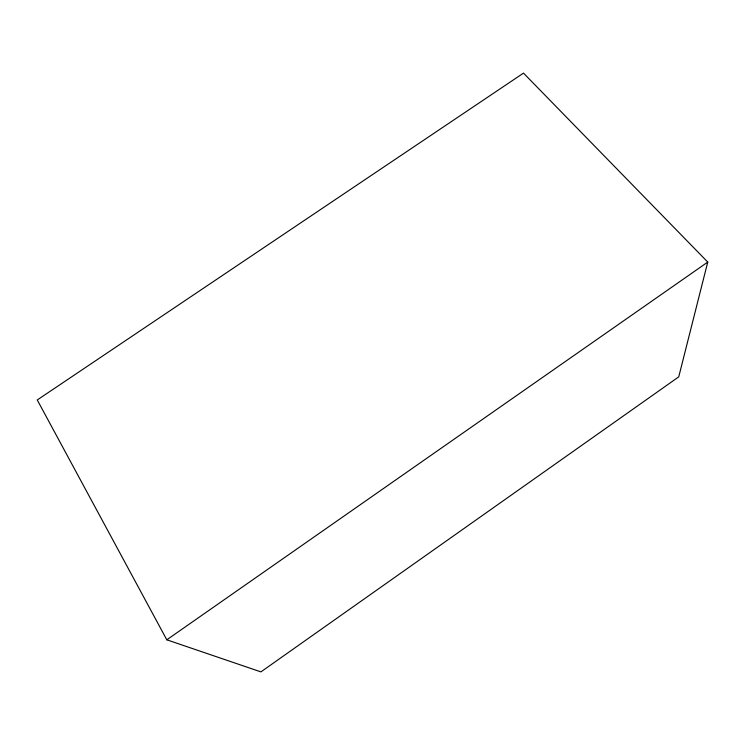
<?xml version="1.0" encoding="UTF-8"?>
<svg xmlns="http://www.w3.org/2000/svg" width="745" height="745" viewBox="0 0 745 745"><rect width="100%" height="100%" fill="white"/><g stroke="black" fill="none" stroke-linecap="round" stroke-linejoin="round"><path stroke-width="1.12" d="M707.75 262.082L678.742 376.858L260.918 671.888L166.805 639.806L37.25 399.963L523.493 73.112L707.75 262.082L166.805 639.806"/></g></svg>
